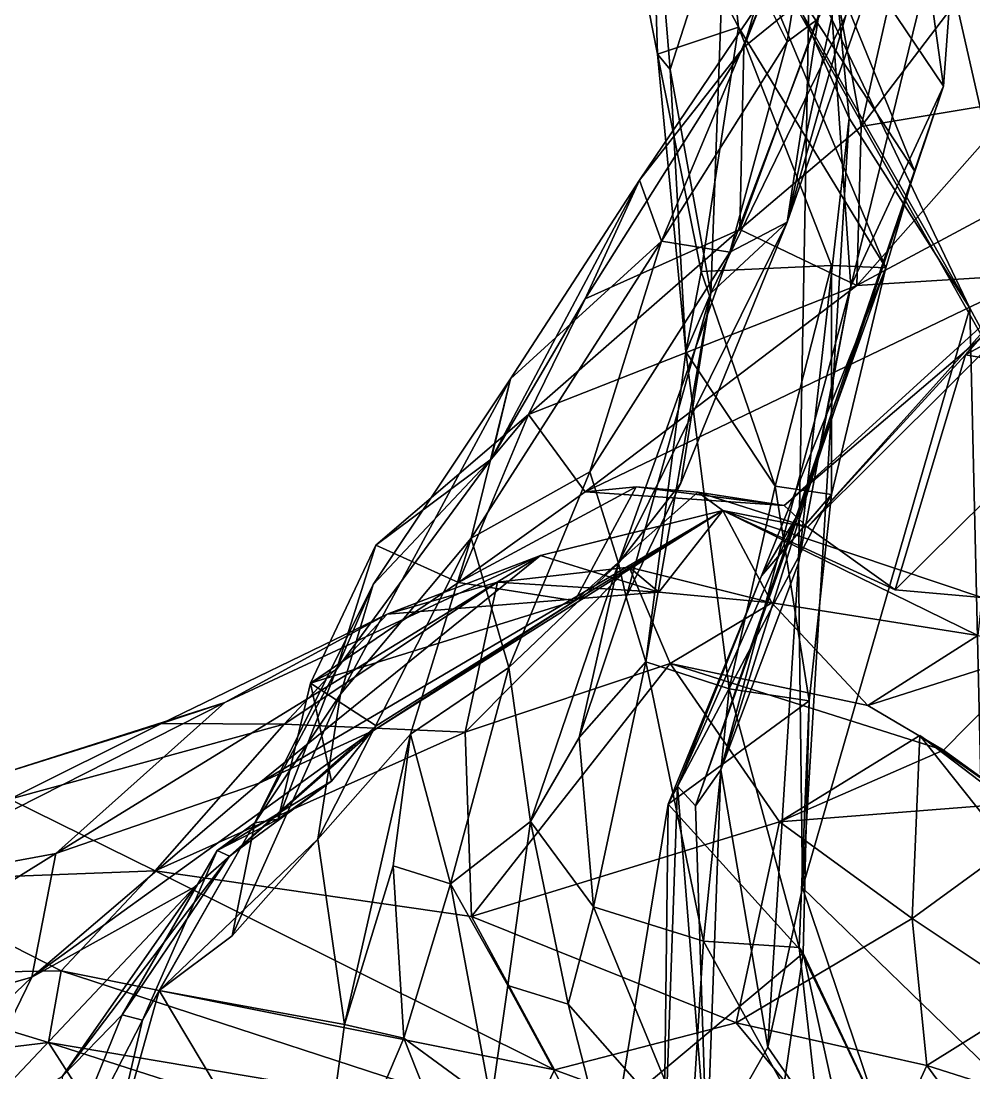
# Model space of a CAD drawing. Extents: x -0.45 to 0.39, y -1.3 to 2.18.
# Drawn here: x -0.3097 to -0.241, y -0.2811 to -0.2053 of the extents above; entities that cross this region are included whole.
import ezdxf

# ---------------------------------------------------------------- set-up
doc = ezdxf.new("R2010")
doc.units = 0

msp = doc.modelspace()

# ---------------------------------------------------------------- linework, layer by layer
for points in [[(-0.252568, -0.185697, 0.864289), (-0.250018, -0.212281, 0.886954), (-0.281738, -0.141303, 0.980531)], [(-0.281738, -0.141303, 0.980531), (-0.250018, -0.212281, 0.886954), (-0.241306, -0.22596, 0.906857)], [(-0.276161, -0.16465, 1.008469), (-0.281738, -0.141303, 0.980531), (-0.241306, -0.22596, 0.906857)], [(-0.248211, -0.177876, 1.01067), (-0.276161, -0.16465, 1.008469), (-0.234378, -0.238744, 0.927033)], [(-0.276161, -0.16465, 1.008469), (-0.241306, -0.22596, 0.906857), (-0.234378, -0.238744, 0.927033)], [(-0.248211, -0.177876, 1.01067), (-0.234378, -0.238744, 0.927033), (-0.216383, -0.191319, 1.004582)], [(-0.250018, -0.212281, 0.886954), (-0.252568, -0.185697, 0.864289), (-0.25365, -0.244351, 0.8384)], [(-0.249894, -0.224372, 0.805539), (-0.25365, -0.244351, 0.8384), (-0.252568, -0.185697, 0.864289)], [(-0.241867, -0.191624, 0.794036), (-0.249894, -0.224372, 0.805539), (-0.252568, -0.185697, 0.864289)], [(-0.264296, -0.191842, 0.62409), (-0.263818, -0.207674, 0.637254), (-0.26796, -0.186546, 0.67335)], [(-0.257977, -0.205731, 0.711405), (-0.26796, -0.186546, 0.67335), (-0.263818, -0.207674, 0.637254)], [(-0.257977, -0.205731, 0.711405), (-0.259149, -0.194907, 0.724134), (-0.26796, -0.186546, 0.67335)], [(-0.241867, -0.191624, 0.794036), (-0.243209, -0.209973, 0.769787), (-0.249894, -0.224372, 0.805539)], [(-0.243209, -0.209973, 0.769787), (-0.241867, -0.191624, 0.794036), (-0.245581, -0.192817, 0.751458)], [(-0.263818, -0.207674, 0.637254), (-0.264296, -0.191842, 0.62409), (-0.26291, -0.208768, 0.600615)], [(-0.258937, -0.196465, 0.594061), (-0.26291, -0.208768, 0.600615), (-0.264296, -0.191842, 0.62409)], [(-0.252106, -0.192273, 0.457557), (-0.256131, -0.203445, 0.44108), (-0.254465, -0.206767, 0.454689)], [(-0.252106, -0.192273, 0.457557), (-0.254465, -0.206767, 0.454689), (-0.252232, -0.20512, 0.464781)], [(-0.254753, -0.192832, 0.736283), (-0.259149, -0.194907, 0.724134), (-0.245308, -0.216081, 0.758591)], [(-0.253392, -0.192808, 0.442163), (-0.257601, -0.207154, 0.420092), (-0.256131, -0.203445, 0.44108)], [(-0.257601, -0.207154, 0.420092), (-0.253392, -0.192808, 0.442163), (-0.251146, -0.201891, 0.419509)], [(-0.245581, -0.192817, 0.751458), (-0.254753, -0.192832, 0.736283), (-0.243209, -0.209973, 0.769787)], [(-0.245308, -0.216081, 0.758591), (-0.243209, -0.209973, 0.769787), (-0.254753, -0.192832, 0.736283)], [(-0.247369, -0.22307, 0.749316), (-0.245308, -0.216081, 0.758591), (-0.259149, -0.194907, 0.724134)], [(-0.259149, -0.194907, 0.724134), (-0.257977, -0.205731, 0.711405), (-0.247369, -0.22307, 0.749316)], [(-0.26291, -0.208768, 0.600615), (-0.258937, -0.196465, 0.594061), (-0.25998, -0.22488, 0.54412)], [(-0.250238, -0.20489, 0.54181), (-0.25998, -0.22488, 0.54412), (-0.258937, -0.196465, 0.594061)], [(-0.245861, -0.198354, 0.421847), (-0.249139, -0.212877, 0.398708), (-0.251146, -0.201891, 0.419509)], [(-0.245861, -0.198354, 0.421847), (-0.240318, -0.201245, 0.418706), (-0.249139, -0.212877, 0.398708)], [(-0.247919, -0.200998, 0.489778), (-0.250494, -0.20142, 0.47269), (-0.254475, -0.219771, 0.482017)], [(-0.247919, -0.200998, 0.489778), (-0.254475, -0.219771, 0.482017), (-0.250238, -0.20489, 0.54181)], [(-0.250494, -0.20142, 0.47269), (-0.252232, -0.20512, 0.464781), (-0.254475, -0.219771, 0.482017)], [(-0.240318, -0.201245, 0.418706), (-0.237624, -0.210966, 0.396529), (-0.249139, -0.212877, 0.398708)], [(-0.257873, -0.220288, 0.39744), (-0.251146, -0.201891, 0.419509), (-0.249139, -0.212877, 0.398708)], [(-0.251146, -0.201891, 0.419509), (-0.257873, -0.220288, 0.39744), (-0.257601, -0.207154, 0.420092)], [(-0.256131, -0.203445, 0.44108), (-0.265112, -0.216741, 0.420352), (-0.263516, -0.221141, 0.442611)], [(-0.265112, -0.216741, 0.420352), (-0.256131, -0.203445, 0.44108), (-0.257601, -0.207154, 0.420092)], [(-0.263516, -0.221141, 0.442611), (-0.254465, -0.206767, 0.454689), (-0.256131, -0.203445, 0.44108)], [(-0.250238, -0.20489, 0.54181), (-0.254475, -0.219771, 0.482017), (-0.25998, -0.22488, 0.54412)], [(-0.252232, -0.20512, 0.464781), (-0.258613, -0.221939, 0.461904), (-0.254475, -0.219771, 0.482017)], [(-0.252232, -0.20512, 0.464781), (-0.254465, -0.206767, 0.454689), (-0.258613, -0.221939, 0.461904)], [(-0.263818, -0.207674, 0.637254), (-0.260679, -0.223314, 0.668803), (-0.257977, -0.205731, 0.711405)], [(-0.251273, -0.222891, 0.726403), (-0.257977, -0.205731, 0.711405), (-0.260679, -0.223314, 0.668803)], [(-0.251273, -0.222891, 0.726403), (-0.247369, -0.22307, 0.749316), (-0.257977, -0.205731, 0.711405)], [(-0.254465, -0.206767, 0.454689), (-0.263516, -0.221141, 0.442611), (-0.258613, -0.221939, 0.461904)], [(-0.257601, -0.207154, 0.420092), (-0.269032, -0.225296, 0.399161), (-0.265112, -0.216741, 0.420352)], [(-0.269032, -0.225296, 0.399161), (-0.257601, -0.207154, 0.420092), (-0.257873, -0.220288, 0.39744)], [(-0.26291, -0.208768, 0.600615), (-0.261766, -0.229122, 0.609989), (-0.263818, -0.207674, 0.637254)], [(-0.260679, -0.223314, 0.668803), (-0.263818, -0.207674, 0.637254), (-0.261766, -0.229122, 0.609989)], [(-0.261766, -0.229122, 0.609989), (-0.26291, -0.208768, 0.600615), (-0.25998, -0.22488, 0.54412)], [(-0.243209, -0.209973, 0.769787), (-0.245308, -0.216081, 0.758591), (-0.252353, -0.237197, 0.786862)], [(-0.252353, -0.237197, 0.786862), (-0.249894, -0.224372, 0.805539), (-0.243209, -0.209973, 0.769787)], [(-0.249139, -0.212877, 0.398708), (-0.237624, -0.210966, 0.396529), (-0.24946, -0.224324, 0.386727)], [(-0.237624, -0.210966, 0.396529), (-0.22911, -0.213431, 0.38713), (-0.24946, -0.224324, 0.386727)], [(-0.249139, -0.212877, 0.398708), (-0.24946, -0.224324, 0.386727), (-0.257873, -0.220288, 0.39744)], [(-0.250018, -0.212281, 0.886954), (-0.25365, -0.244351, 0.8384), (-0.253361, -0.267736, 0.861595)], [(-0.241306, -0.22596, 0.906857), (-0.250018, -0.212281, 0.886954), (-0.253361, -0.267736, 0.861595)], [(-0.24946, -0.224324, 0.386727), (-0.22911, -0.213431, 0.38713), (-0.236369, -0.223506, 0.378586)], [(-0.265112, -0.216741, 0.420352), (-0.275797, -0.236845, 0.403011), (-0.274404, -0.231057, 0.420219)], [(-0.275797, -0.236845, 0.403011), (-0.265112, -0.216741, 0.420352), (-0.269032, -0.225296, 0.399161)], [(-0.274404, -0.231057, 0.420219), (-0.263516, -0.221141, 0.442611), (-0.265112, -0.216741, 0.420352)], [(-0.253882, -0.241131, 0.775318), (-0.252353, -0.237197, 0.786862), (-0.245308, -0.216081, 0.758591)], [(-0.245308, -0.216081, 0.758591), (-0.247369, -0.22307, 0.749316), (-0.253882, -0.241131, 0.775318)], [(-0.241633, -0.229338, 0.360481), (-0.253008, -0.241736, 0.360269), (-0.230888, -0.217101, 0.367016)], [(-0.230888, -0.217101, 0.367016), (-0.253008, -0.241736, 0.360269), (-0.232142, -0.220965, 0.371727)], [(-0.241633, -0.229338, 0.360481), (-0.230888, -0.217101, 0.367016), (-0.227823, -0.221732, 0.359128)], [(-0.254475, -0.219771, 0.482017), (-0.26662, -0.244335, 0.472351), (-0.262123, -0.238565, 0.48483)], [(-0.254475, -0.219771, 0.482017), (-0.258613, -0.221939, 0.461904), (-0.26662, -0.244335, 0.472351)], [(-0.254475, -0.219771, 0.482017), (-0.262123, -0.238565, 0.48483), (-0.25998, -0.22488, 0.54412)], [(-0.257873, -0.220288, 0.39744), (-0.273112, -0.233616, 0.390432), (-0.269032, -0.225296, 0.399161)], [(-0.273112, -0.233616, 0.390432), (-0.257873, -0.220288, 0.39744), (-0.24946, -0.224324, 0.386727)], [(-0.274404, -0.231057, 0.420219), (-0.277228, -0.242535, 0.431267), (-0.263516, -0.221141, 0.442611)], [(-0.263516, -0.221141, 0.442611), (-0.277228, -0.242535, 0.431267), (-0.268682, -0.237748, 0.456111)], [(-0.258613, -0.221939, 0.461904), (-0.263516, -0.221141, 0.442611), (-0.268682, -0.237748, 0.456111)], [(-0.232142, -0.220965, 0.371727), (-0.253008, -0.241736, 0.360269), (-0.254699, -0.240188, 0.368137)], [(-0.232142, -0.220965, 0.371727), (-0.254699, -0.240188, 0.368137), (-0.236369, -0.223506, 0.378586)], [(-0.258613, -0.221939, 0.461904), (-0.268682, -0.237748, 0.456111), (-0.26662, -0.244335, 0.472351)], [(-0.231343, -0.231082, 0.359384), (-0.241633, -0.229338, 0.360481), (-0.227823, -0.221732, 0.359128)], [(-0.254699, -0.240188, 0.368137), (-0.269017, -0.239198, 0.378303), (-0.236369, -0.223506, 0.378586)], [(-0.236369, -0.223506, 0.378586), (-0.269017, -0.239198, 0.378303), (-0.24946, -0.224324, 0.386727)], [(-0.255333, -0.238801, 0.68611), (-0.260679, -0.223314, 0.668803), (-0.261766, -0.229122, 0.609989)], [(-0.260679, -0.223314, 0.668803), (-0.255333, -0.238801, 0.68611), (-0.251273, -0.222891, 0.726403)], [(-0.256324, -0.24525, 0.766851), (-0.253882, -0.241131, 0.775318), (-0.247369, -0.22307, 0.749316)], [(-0.256324, -0.24525, 0.766851), (-0.247369, -0.22307, 0.749316), (-0.25127, -0.239399, 0.744237)], [(-0.25127, -0.239399, 0.744237), (-0.251273, -0.222891, 0.726403), (-0.255333, -0.238801, 0.68611)], [(-0.247369, -0.22307, 0.749316), (-0.251273, -0.222891, 0.726403), (-0.25127, -0.239399, 0.744237)], [(-0.269017, -0.239198, 0.378303), (-0.273112, -0.233616, 0.390432), (-0.24946, -0.224324, 0.386727)], [(-0.262123, -0.238565, 0.48483), (-0.266079, -0.246798, 0.490694), (-0.25998, -0.22488, 0.54412)], [(-0.25998, -0.22488, 0.54412), (-0.266079, -0.246798, 0.490694), (-0.264643, -0.251455, 0.545577)], [(-0.25998, -0.22488, 0.54412), (-0.264643, -0.251455, 0.545577), (-0.261766, -0.229122, 0.609989)], [(-0.25365, -0.244351, 0.8384), (-0.249894, -0.224372, 0.805539), (-0.259257, -0.259226, 0.81457)], [(-0.249894, -0.224372, 0.805539), (-0.252353, -0.237197, 0.786862), (-0.259257, -0.259226, 0.81457)], [(-0.269032, -0.225296, 0.399161), (-0.273112, -0.233616, 0.390432), (-0.275797, -0.236845, 0.403011)], [(-0.241306, -0.22596, 0.906857), (-0.253361, -0.267736, 0.861595), (-0.24005, -0.280644, 0.884949)], [(-0.234378, -0.238744, 0.927033), (-0.241306, -0.22596, 0.906857), (-0.24005, -0.280644, 0.884949)], [(-0.258663, -0.253405, 0.618757), (-0.261766, -0.229122, 0.609989), (-0.264643, -0.251455, 0.545577)], [(-0.261766, -0.229122, 0.609989), (-0.258663, -0.253405, 0.618757), (-0.255333, -0.238801, 0.68611)], [(-0.241633, -0.229338, 0.360481), (-0.246694, -0.246269, 0.358347), (-0.253008, -0.241736, 0.360269)], [(-0.246694, -0.246269, 0.358347), (-0.241633, -0.229338, 0.360481), (-0.231343, -0.231082, 0.359384)], [(-0.277228, -0.242535, 0.431267), (-0.274404, -0.231057, 0.420219), (-0.286652, -0.253773, 0.405132)], [(-0.284296, -0.245873, 0.403088), (-0.286652, -0.253773, 0.405132), (-0.274404, -0.231057, 0.420219)], [(-0.284296, -0.245873, 0.403088), (-0.274404, -0.231057, 0.420219), (-0.275797, -0.236845, 0.403011)], [(-0.246694, -0.246269, 0.358347), (-0.231343, -0.231082, 0.359384), (-0.240441, -0.246817, 0.356408)], [(-0.278147, -0.245741, 0.376382), (-0.284097, -0.243036, 0.388987), (-0.273112, -0.233616, 0.390432)], [(-0.284097, -0.243036, 0.388987), (-0.275797, -0.236845, 0.403011), (-0.273112, -0.233616, 0.390432)], [(-0.269017, -0.239198, 0.378303), (-0.278147, -0.245741, 0.376382), (-0.273112, -0.233616, 0.390432)], [(-0.286939, -0.25201, 0.392079), (-0.284296, -0.245873, 0.403088), (-0.275797, -0.236845, 0.403011)], [(-0.284097, -0.243036, 0.388987), (-0.286939, -0.25201, 0.392079), (-0.275797, -0.236845, 0.403011)], [(-0.252353, -0.237197, 0.786862), (-0.253882, -0.241131, 0.775318), (-0.261082, -0.261818, 0.799337)], [(-0.259257, -0.259226, 0.81457), (-0.252353, -0.237197, 0.786862), (-0.261082, -0.261818, 0.799337)], [(-0.268682, -0.237748, 0.456111), (-0.277228, -0.242535, 0.431267), (-0.274528, -0.251852, 0.456127)], [(-0.268682, -0.237748, 0.456111), (-0.274528, -0.251852, 0.456127), (-0.26662, -0.244335, 0.472351)], [(-0.262123, -0.238565, 0.48483), (-0.26662, -0.244335, 0.472351), (-0.266079, -0.246798, 0.490694)], [(-0.269771, -0.247065, 0.363856), (-0.278147, -0.245741, 0.376382), (-0.265362, -0.238843, 0.371552)], [(-0.265362, -0.238843, 0.371552), (-0.278147, -0.245741, 0.376382), (-0.269017, -0.239198, 0.378303)], [(-0.260908, -0.239231, 0.363142), (-0.269771, -0.247065, 0.363856), (-0.265362, -0.238843, 0.371552)], [(-0.259112, -0.240537, 0.353988), (-0.269771, -0.247065, 0.363856), (-0.260908, -0.239231, 0.363142)], [(-0.254699, -0.240188, 0.368137), (-0.265362, -0.238843, 0.371552), (-0.269017, -0.239198, 0.378303)], [(-0.260908, -0.239231, 0.363142), (-0.265362, -0.238843, 0.371552), (-0.254699, -0.240188, 0.368137)], [(-0.256324, -0.24525, 0.766851), (-0.25127, -0.239399, 0.744237), (-0.263038, -0.261711, 0.762369)], [(-0.263038, -0.261711, 0.762369), (-0.25127, -0.239399, 0.744237), (-0.252893, -0.254249, 0.700745)], [(-0.259112, -0.240537, 0.353988), (-0.260908, -0.239231, 0.363142), (-0.253008, -0.241736, 0.360269)], [(-0.253008, -0.241736, 0.360269), (-0.260908, -0.239231, 0.363142), (-0.254699, -0.240188, 0.368137)], [(-0.252893, -0.254249, 0.700745), (-0.255333, -0.238801, 0.68611), (-0.258663, -0.253405, 0.618757)], [(-0.255333, -0.238801, 0.68611), (-0.252893, -0.254249, 0.700745), (-0.25127, -0.239399, 0.744237)], [(-0.2925, -0.260196, 0.34384), (-0.284279, -0.256385, 0.357956), (-0.259112, -0.240537, 0.353988)], [(-0.272239, -0.243788, 0.341434), (-0.2925, -0.260196, 0.34384), (-0.259112, -0.240537, 0.353988)], [(-0.259112, -0.240537, 0.353988), (-0.284279, -0.256385, 0.357956), (-0.269771, -0.247065, 0.363856)], [(-0.263714, -0.246421, 0.339725), (-0.272239, -0.243788, 0.341434), (-0.259112, -0.240537, 0.353988)], [(-0.263714, -0.246421, 0.339725), (-0.259112, -0.240537, 0.353988), (-0.255574, -0.24719, 0.33901)], [(-0.240729, -0.249561, 0.344815), (-0.255574, -0.24719, 0.33901), (-0.259112, -0.240537, 0.353988)], [(-0.240441, -0.246817, 0.356408), (-0.240729, -0.249561, 0.344815), (-0.259112, -0.240537, 0.353988)], [(-0.240441, -0.246817, 0.356408), (-0.259112, -0.240537, 0.353988), (-0.246694, -0.246269, 0.358347)], [(-0.253008, -0.241736, 0.360269), (-0.246694, -0.246269, 0.358347), (-0.259112, -0.240537, 0.353988)], [(-0.253882, -0.241131, 0.775318), (-0.256324, -0.24525, 0.766851), (-0.262374, -0.260413, 0.782364)], [(-0.261082, -0.261818, 0.799337), (-0.253882, -0.241131, 0.775318), (-0.262374, -0.260413, 0.782364)], [(-0.286652, -0.253773, 0.405132), (-0.288287, -0.264221, 0.407511), (-0.277228, -0.242535, 0.431267)], [(-0.281618, -0.256661, 0.429901), (-0.277228, -0.242535, 0.431267), (-0.288287, -0.264221, 0.407511)], [(-0.277228, -0.242535, 0.431267), (-0.281618, -0.256661, 0.429901), (-0.274528, -0.251852, 0.456127)], [(-0.288807, -0.252989, 0.381481), (-0.286939, -0.25201, 0.392079), (-0.284097, -0.243036, 0.388987)], [(-0.278147, -0.245741, 0.376382), (-0.288807, -0.252989, 0.381481), (-0.284097, -0.243036, 0.388987)], [(-0.307145, -0.265256, 0.329014), (-0.2925, -0.260196, 0.34384), (-0.272239, -0.243788, 0.341434)], [(-0.294971, -0.254379, 0.326499), (-0.307145, -0.265256, 0.329014), (-0.272239, -0.243788, 0.341434)], [(-0.283291, -0.248007, 0.326275), (-0.294971, -0.254379, 0.326499), (-0.272239, -0.243788, 0.341434)], [(-0.283291, -0.248007, 0.326275), (-0.272239, -0.243788, 0.341434), (-0.263714, -0.246421, 0.339725)], [(-0.265862, -0.244622, 0.323343), (-0.277676, -0.256505, 0.305978), (-0.275345, -0.245706, 0.323816)], [(-0.277676, -0.256505, 0.305978), (-0.265862, -0.244622, 0.323343), (-0.262896, -0.251558, 0.312967)], [(-0.275345, -0.245706, 0.323816), (-0.263714, -0.246421, 0.339725), (-0.265862, -0.244622, 0.323343)], [(-0.26662, -0.244335, 0.472351), (-0.274528, -0.251852, 0.456127), (-0.272963, -0.262961, 0.473751)], [(-0.26662, -0.244335, 0.472351), (-0.272963, -0.262961, 0.473751), (-0.269449, -0.256891, 0.49038)], [(-0.266079, -0.246798, 0.490694), (-0.26662, -0.244335, 0.472351), (-0.269449, -0.256891, 0.49038)], [(-0.255574, -0.24719, 0.33901), (-0.265862, -0.244622, 0.323343), (-0.263714, -0.246421, 0.339725)], [(-0.265862, -0.244622, 0.323343), (-0.255574, -0.24719, 0.33901), (-0.262896, -0.251558, 0.312967)], [(-0.259257, -0.259226, 0.81457), (-0.255864, -0.279211, 0.843696), (-0.25365, -0.244351, 0.8384)], [(-0.253361, -0.267736, 0.861595), (-0.25365, -0.244351, 0.8384), (-0.255864, -0.279211, 0.843696)], [(-0.262374, -0.260413, 0.782364), (-0.256324, -0.24525, 0.766851), (-0.263038, -0.261711, 0.762369)], [(-0.286939, -0.25201, 0.392079), (-0.292824, -0.263039, 0.392373), (-0.284296, -0.245873, 0.403088)], [(-0.286652, -0.253773, 0.405132), (-0.284296, -0.245873, 0.403088), (-0.292824, -0.263039, 0.392373)], [(-0.275345, -0.245706, 0.323816), (-0.290703, -0.255933, 0.308282), (-0.283291, -0.248007, 0.326275)], [(-0.290703, -0.255933, 0.308282), (-0.275345, -0.245706, 0.323816), (-0.277676, -0.256505, 0.305978)], [(-0.269771, -0.247065, 0.363856), (-0.288807, -0.252989, 0.381481), (-0.278147, -0.245741, 0.376382)], [(-0.275345, -0.245706, 0.323816), (-0.283291, -0.248007, 0.326275), (-0.263714, -0.246421, 0.339725)], [(-0.269771, -0.247065, 0.363856), (-0.284088, -0.25607, 0.368249), (-0.288807, -0.252989, 0.381481)], [(-0.284279, -0.256385, 0.357956), (-0.284088, -0.25607, 0.368249), (-0.269771, -0.247065, 0.363856)], [(-0.266079, -0.246798, 0.490694), (-0.269449, -0.256891, 0.49038), (-0.264643, -0.251455, 0.545577)], [(-0.248651, -0.254586, 0.338611), (-0.262896, -0.251558, 0.312967), (-0.255574, -0.24719, 0.33901)], [(-0.240729, -0.249561, 0.344815), (-0.248651, -0.254586, 0.338611), (-0.255574, -0.24719, 0.33901)], [(-0.283291, -0.248007, 0.326275), (-0.299551, -0.255899, 0.311787), (-0.294971, -0.254379, 0.326499)], [(-0.299551, -0.255899, 0.311787), (-0.283291, -0.248007, 0.326275), (-0.290703, -0.255933, 0.308282)], [(-0.240729, -0.249561, 0.344815), (-0.236069, -0.25058, 0.342619), (-0.248651, -0.254586, 0.338611)], [(-0.248651, -0.254586, 0.338611), (-0.236069, -0.25058, 0.342619), (-0.243205, -0.257822, 0.339045)], [(-0.236069, -0.25058, 0.342619), (-0.237932, -0.261635, 0.338499), (-0.243205, -0.257822, 0.339045)], [(-0.277216, -0.269808, 0.288928), (-0.277676, -0.256505, 0.305978), (-0.262896, -0.251558, 0.312967)], [(-0.262896, -0.251558, 0.312967), (-0.255022, -0.262976, 0.302057), (-0.277216, -0.269808, 0.288928)], [(-0.269449, -0.256891, 0.49038), (-0.268413, -0.269098, 0.500164), (-0.264643, -0.251455, 0.545577)], [(-0.260509, -0.271566, 0.552396), (-0.264643, -0.251455, 0.545577), (-0.268413, -0.269098, 0.500164)], [(-0.264643, -0.251455, 0.545577), (-0.260509, -0.271566, 0.552396), (-0.258663, -0.253405, 0.618757)], [(-0.243205, -0.257822, 0.339045), (-0.255022, -0.262976, 0.302057), (-0.262896, -0.251558, 0.312967)], [(-0.248651, -0.254586, 0.338611), (-0.243205, -0.257822, 0.339045), (-0.262896, -0.251558, 0.312967)], [(-0.291143, -0.262795, 0.386951), (-0.292824, -0.263039, 0.392373), (-0.286939, -0.25201, 0.392079)], [(-0.288807, -0.252989, 0.381481), (-0.291143, -0.262795, 0.386951), (-0.286939, -0.25201, 0.392079)], [(-0.274528, -0.251852, 0.456127), (-0.281618, -0.256661, 0.429901), (-0.278728, -0.267444, 0.448465)], [(-0.274528, -0.251852, 0.456127), (-0.278728, -0.267444, 0.448465), (-0.272963, -0.262961, 0.473751)], [(-0.287301, -0.260045, 0.377602), (-0.291143, -0.262795, 0.386951), (-0.288807, -0.252989, 0.381481)], [(-0.284088, -0.25607, 0.368249), (-0.287301, -0.260045, 0.377602), (-0.288807, -0.252989, 0.381481)], [(-0.292824, -0.263039, 0.392373), (-0.294455, -0.27119, 0.393573), (-0.286652, -0.253773, 0.405132)], [(-0.288287, -0.264221, 0.407511), (-0.286652, -0.253773, 0.405132), (-0.294455, -0.27119, 0.393573)], [(-0.253603, -0.272035, 0.625197), (-0.258663, -0.253405, 0.618757), (-0.260509, -0.271566, 0.552396)], [(-0.258663, -0.253405, 0.618757), (-0.253603, -0.272035, 0.625197), (-0.252893, -0.254249, 0.700745)], [(-0.321761, -0.267943, 0.315331), (-0.307145, -0.265256, 0.329014), (-0.294971, -0.254379, 0.326499)], [(-0.312166, -0.259866, 0.310143), (-0.321761, -0.267943, 0.315331), (-0.294971, -0.254379, 0.326499)], [(-0.312166, -0.259866, 0.310143), (-0.294971, -0.254379, 0.326499), (-0.299551, -0.255899, 0.311787)], [(-0.252893, -0.254249, 0.700745), (-0.253324, -0.272447, 0.715237), (-0.263038, -0.261711, 0.762369)], [(-0.253324, -0.272447, 0.715237), (-0.252893, -0.254249, 0.700745), (-0.253603, -0.272035, 0.625197)], [(-0.299551, -0.255899, 0.311787), (-0.310462, -0.261354, 0.297345), (-0.312166, -0.259866, 0.310143)], [(-0.310462, -0.261354, 0.297345), (-0.299551, -0.255899, 0.311787), (-0.290703, -0.255933, 0.308282)], [(-0.299992, -0.26651, 0.289365), (-0.310462, -0.261354, 0.297345), (-0.290703, -0.255933, 0.308282)], [(-0.299992, -0.26651, 0.289365), (-0.290703, -0.255933, 0.308282), (-0.277676, -0.256505, 0.305978)], [(-0.297141, -0.267664, 0.359113), (-0.29465, -0.265458, 0.369529), (-0.284088, -0.25607, 0.368249)], [(-0.284279, -0.256385, 0.357956), (-0.297141, -0.267664, 0.359113), (-0.284088, -0.25607, 0.368249)], [(-0.284088, -0.25607, 0.368249), (-0.29465, -0.265458, 0.369529), (-0.287301, -0.260045, 0.377602)], [(-0.308873, -0.274168, 0.342251), (-0.297141, -0.267664, 0.359113), (-0.284279, -0.256385, 0.357956)], [(-0.2925, -0.260196, 0.34384), (-0.308873, -0.274168, 0.342251), (-0.284279, -0.256385, 0.357956)], [(-0.277216, -0.269808, 0.288928), (-0.299992, -0.26651, 0.289365), (-0.277676, -0.256505, 0.305978)], [(-0.288287, -0.264221, 0.407511), (-0.286368, -0.277579, 0.414235), (-0.281618, -0.256661, 0.429901)], [(-0.282844, -0.266141, 0.429937), (-0.281618, -0.256661, 0.429901), (-0.286368, -0.277579, 0.414235)], [(-0.281618, -0.256661, 0.429901), (-0.282844, -0.266141, 0.429937), (-0.278728, -0.267444, 0.448465)], [(-0.269449, -0.256891, 0.49038), (-0.272963, -0.262961, 0.473751), (-0.268413, -0.269098, 0.500164)], [(-0.237932, -0.261635, 0.338499), (-0.244916, -0.25675, 0.316536), (-0.255022, -0.262976, 0.302057)], [(-0.244916, -0.25675, 0.316536), (-0.245464, -0.269953, 0.296914), (-0.255022, -0.262976, 0.302057)], [(-0.244916, -0.25675, 0.316536), (-0.238477, -0.264845, 0.313088), (-0.245464, -0.269953, 0.296914)], [(-0.235724, -0.263734, 0.335268), (-0.238477, -0.264845, 0.313088), (-0.244916, -0.25675, 0.316536)], [(-0.237932, -0.261635, 0.338499), (-0.235724, -0.263734, 0.335268), (-0.244916, -0.25675, 0.316536)], [(-0.243205, -0.257822, 0.339045), (-0.237932, -0.261635, 0.338499), (-0.255022, -0.262976, 0.302057)], [(-0.261082, -0.261818, 0.799337), (-0.260258, -0.286966, 0.826678), (-0.259257, -0.259226, 0.81457)], [(-0.255864, -0.279211, 0.843696), (-0.259257, -0.259226, 0.81457), (-0.260258, -0.286966, 0.826678)], [(-0.307145, -0.265256, 0.329014), (-0.308873, -0.274168, 0.342251), (-0.2925, -0.260196, 0.34384)], [(-0.287301, -0.260045, 0.377602), (-0.295544, -0.265031, 0.379457), (-0.291143, -0.262795, 0.386951)], [(-0.29465, -0.265458, 0.369529), (-0.295544, -0.265031, 0.379457), (-0.287301, -0.260045, 0.377602)], [(-0.262374, -0.260413, 0.782364), (-0.263038, -0.261711, 0.762369), (-0.263373, -0.289243, 0.802869)], [(-0.262374, -0.260413, 0.782364), (-0.263373, -0.289243, 0.802869), (-0.260258, -0.286966, 0.826678)], [(-0.261082, -0.261818, 0.799337), (-0.262374, -0.260413, 0.782364), (-0.260258, -0.286966, 0.826678)], [(-0.319442, -0.267256, 0.281312), (-0.310462, -0.261354, 0.297345), (-0.299992, -0.26651, 0.289365)], [(-0.266634, -0.283588, 0.777971), (-0.263038, -0.261711, 0.762369), (-0.253324, -0.272447, 0.715237)], [(-0.263038, -0.261711, 0.762369), (-0.266634, -0.283588, 0.777971), (-0.263373, -0.289243, 0.802869)], [(-0.295544, -0.265031, 0.379457), (-0.292824, -0.263039, 0.392373), (-0.291143, -0.262795, 0.386951)], [(-0.272963, -0.262961, 0.473751), (-0.278728, -0.267444, 0.448465), (-0.274591, -0.274769, 0.464318)], [(-0.255022, -0.262976, 0.302057), (-0.258136, -0.27747, 0.28315), (-0.277216, -0.269808, 0.288928)], [(-0.272963, -0.262961, 0.473751), (-0.274591, -0.274769, 0.464318), (-0.270259, -0.276106, 0.480394)], [(-0.272963, -0.262961, 0.473751), (-0.270259, -0.276106, 0.480394), (-0.268413, -0.269098, 0.500164)], [(-0.255022, -0.262976, 0.302057), (-0.245464, -0.269953, 0.296914), (-0.258136, -0.27747, 0.28315)], [(-0.300909, -0.277273, 0.37947), (-0.299718, -0.275129, 0.385569), (-0.292824, -0.263039, 0.392373)], [(-0.295544, -0.265031, 0.379457), (-0.300909, -0.277273, 0.37947), (-0.292824, -0.263039, 0.392373)], [(-0.292824, -0.263039, 0.392373), (-0.299718, -0.275129, 0.385569), (-0.294455, -0.27119, 0.393573)], [(-0.294455, -0.27119, 0.393573), (-0.299718, -0.275129, 0.385569), (-0.288287, -0.264221, 0.407511)], [(-0.286368, -0.277579, 0.414235), (-0.288287, -0.264221, 0.407511), (-0.299718, -0.275129, 0.385569)], [(-0.332157, -0.280805, 0.317218), (-0.308873, -0.274168, 0.342251), (-0.307145, -0.265256, 0.329014)], [(-0.321761, -0.267943, 0.315331), (-0.332157, -0.280805, 0.317218), (-0.307145, -0.265256, 0.329014)], [(-0.29465, -0.265458, 0.369529), (-0.302377, -0.276894, 0.370923), (-0.295544, -0.265031, 0.379457)], [(-0.302377, -0.276894, 0.370923), (-0.300909, -0.277273, 0.37947), (-0.295544, -0.265031, 0.379457)], [(-0.238477, -0.264845, 0.313088), (-0.236757, -0.275758, 0.29406), (-0.245464, -0.269953, 0.296914)], [(-0.297141, -0.267664, 0.359113), (-0.30668, -0.281302, 0.361309), (-0.29465, -0.265458, 0.369529)], [(-0.30668, -0.281302, 0.361309), (-0.302377, -0.276894, 0.370923), (-0.29465, -0.265458, 0.369529)], [(-0.306776, -0.273702, 0.274128), (-0.319442, -0.267256, 0.281312), (-0.299992, -0.26651, 0.289365)], [(-0.306776, -0.273702, 0.274128), (-0.299992, -0.26651, 0.289365), (-0.271229, -0.28084, 0.275344)], [(-0.271229, -0.28084, 0.275344), (-0.299992, -0.26651, 0.289365), (-0.277216, -0.269808, 0.288928)], [(-0.282844, -0.266141, 0.429937), (-0.286368, -0.277579, 0.414235), (-0.282076, -0.27857, 0.430334)], [(-0.282844, -0.266141, 0.429937), (-0.282076, -0.27857, 0.430334), (-0.278728, -0.267444, 0.448465)], [(-0.323692, -0.274004, 0.267993), (-0.319442, -0.267256, 0.281312), (-0.306776, -0.273702, 0.274128)], [(-0.278728, -0.267444, 0.448465), (-0.282076, -0.27857, 0.430334), (-0.275789, -0.283185, 0.447566)], [(-0.278728, -0.267444, 0.448465), (-0.275789, -0.283185, 0.447566), (-0.274591, -0.274769, 0.464318)], [(-0.31483, -0.286394, 0.348897), (-0.30668, -0.281302, 0.361309), (-0.297141, -0.267664, 0.359113)], [(-0.308873, -0.274168, 0.342251), (-0.31483, -0.286394, 0.348897), (-0.297141, -0.267664, 0.359113)], [(-0.255864, -0.279211, 0.843696), (-0.243377, -0.297321, 0.862624), (-0.253361, -0.267736, 0.861595)], [(-0.24005, -0.280644, 0.884949), (-0.253361, -0.267736, 0.861595), (-0.243377, -0.297321, 0.862624)], [(-0.277216, -0.269808, 0.288928), (-0.258136, -0.27747, 0.28315), (-0.271229, -0.28084, 0.275344)], [(-0.270259, -0.276106, 0.480394), (-0.261413, -0.286142, 0.49823), (-0.268413, -0.269098, 0.500164)], [(-0.268413, -0.269098, 0.500164), (-0.261413, -0.286142, 0.49823), (-0.260509, -0.271566, 0.552396)], [(-0.245464, -0.269953, 0.296914), (-0.244405, -0.280532, 0.279913), (-0.258136, -0.27747, 0.28315)], [(-0.245464, -0.269953, 0.296914), (-0.236757, -0.275758, 0.29406), (-0.244405, -0.280532, 0.279913)], [(-0.251914, -0.287139, 0.553443), (-0.260509, -0.271566, 0.552396), (-0.261413, -0.286142, 0.49823)], [(-0.260509, -0.271566, 0.552396), (-0.251914, -0.287139, 0.553443), (-0.253603, -0.272035, 0.625197)], [(-0.253603, -0.272035, 0.625197), (-0.245835, -0.28832, 0.629998), (-0.253324, -0.272447, 0.715237)], [(-0.245835, -0.28832, 0.629998), (-0.253603, -0.272035, 0.625197), (-0.251914, -0.287139, 0.553443)], [(-0.266634, -0.283588, 0.777971), (-0.253324, -0.272447, 0.715237), (-0.258483, -0.307894, 0.781544)], [(-0.253324, -0.272447, 0.715237), (-0.248404, -0.294882, 0.714246), (-0.258483, -0.307894, 0.781544)], [(-0.248404, -0.294882, 0.714246), (-0.253324, -0.272447, 0.715237), (-0.245835, -0.28832, 0.629998)], [(-0.308873, -0.274168, 0.342251), (-0.332157, -0.280805, 0.317218), (-0.327251, -0.291743, 0.332722)], [(-0.327251, -0.291743, 0.332722), (-0.31483, -0.286394, 0.348897), (-0.308873, -0.274168, 0.342251)], [(-0.307691, -0.278881, 0.264614), (-0.323692, -0.274004, 0.267993), (-0.306776, -0.273702, 0.274128)], [(-0.321403, -0.280529, 0.260087), (-0.323692, -0.274004, 0.267993), (-0.307691, -0.278881, 0.264614)], [(-0.307691, -0.278881, 0.264614), (-0.306776, -0.273702, 0.274128), (-0.273094, -0.284724, 0.266857)], [(-0.273094, -0.284724, 0.266857), (-0.306776, -0.273702, 0.274128), (-0.271229, -0.28084, 0.275344)], [(-0.274591, -0.274769, 0.464318), (-0.275789, -0.283185, 0.447566), (-0.267015, -0.288742, 0.468016)], [(-0.274591, -0.274769, 0.464318), (-0.267015, -0.288742, 0.468016), (-0.270259, -0.276106, 0.480394)], [(-0.303909, -0.290135, 0.375198), (-0.288559, -0.293787, 0.405222), (-0.299718, -0.275129, 0.385569)], [(-0.300909, -0.277273, 0.37947), (-0.303909, -0.290135, 0.375198), (-0.299718, -0.275129, 0.385569)], [(-0.299718, -0.275129, 0.385569), (-0.288559, -0.293787, 0.405222), (-0.286368, -0.277579, 0.414235)], [(-0.236757, -0.275758, 0.29406), (-0.234581, -0.283662, 0.276755), (-0.244405, -0.280532, 0.279913)], [(-0.261413, -0.286142, 0.49823), (-0.270259, -0.276106, 0.480394), (-0.267015, -0.288742, 0.468016)], [(-0.302377, -0.276894, 0.370923), (-0.308636, -0.292349, 0.366994), (-0.300909, -0.277273, 0.37947)], [(-0.302377, -0.276894, 0.370923), (-0.30668, -0.281302, 0.361309), (-0.308636, -0.292349, 0.366994)], [(-0.308636, -0.292349, 0.366994), (-0.303909, -0.290135, 0.375198), (-0.300909, -0.277273, 0.37947)], [(-0.286368, -0.277579, 0.414235), (-0.288559, -0.293787, 0.405222), (-0.282076, -0.27857, 0.430334)], [(-0.271229, -0.28084, 0.275344), (-0.258136, -0.27747, 0.28315), (-0.248392, -0.289204, 0.261735)], [(-0.258136, -0.27747, 0.28315), (-0.244405, -0.280532, 0.279913), (-0.248392, -0.289204, 0.261735)], [(-0.303429, -0.285503, 0.255892), (-0.321403, -0.280529, 0.260087), (-0.307691, -0.278881, 0.264614)], [(-0.275027, -0.2894, 0.25635), (-0.307691, -0.278881, 0.264614), (-0.273094, -0.284724, 0.266857)], [(-0.303429, -0.285503, 0.255892), (-0.307691, -0.278881, 0.264614), (-0.275027, -0.2894, 0.25635)], [(-0.282076, -0.27857, 0.430334), (-0.288559, -0.293787, 0.405222), (-0.276525, -0.292641, 0.433191)], [(-0.282076, -0.27857, 0.430334), (-0.276525, -0.292641, 0.433191), (-0.275789, -0.283185, 0.447566)], [(-0.255864, -0.279211, 0.843696), (-0.260258, -0.286966, 0.826678), (-0.243377, -0.297321, 0.862624)], [(-0.321403, -0.280529, 0.260087), (-0.303429, -0.285503, 0.255892), (-0.316119, -0.290831, 0.251214)], [(-0.273094, -0.284724, 0.266857), (-0.271229, -0.28084, 0.275344), (-0.248392, -0.289204, 0.261735)], [(-0.248392, -0.289204, 0.261735), (-0.244405, -0.280532, 0.279913), (-0.237273, -0.290288, 0.2609)], [(-0.244405, -0.280532, 0.279913), (-0.234581, -0.283662, 0.276755), (-0.237273, -0.290288, 0.2609)], [(-0.24005, -0.280644, 0.884949), (-0.243377, -0.297321, 0.862624), (-0.218515, -0.295555, 0.89712)]]:
    msp.add_3dface(points)

doc.saveas('drawing.dxf')
